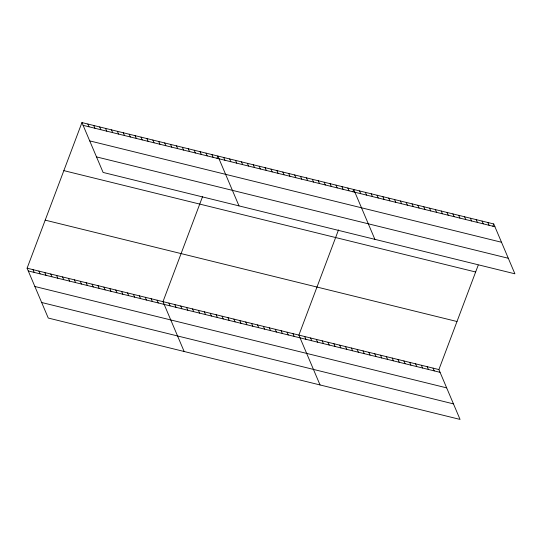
<?xml version="1.0" encoding="UTF-8"?>
<svg xmlns="http://www.w3.org/2000/svg" width="542" height="542" viewBox="0 0 542 542"><rect width="100%" height="100%" fill="white"/><g stroke="black" fill="none" stroke-linecap="round" stroke-linejoin="round"><path stroke-width="0.81" d="M478.227 265.14L438.898 369.563L460.056 419.42L48.258 318.046L27.1 268.195L81.944 122.58L493.742 223.954L514.9 273.805L103.102 172.437L81.944 122.58M202.613 196.461L162.993 301.643L184.151 351.501M216.976 158.325L217.837 156.035L238.995 205.885M338.499 229.91L298.886 335.098L320.044 384.949M352.869 191.773L353.73 189.49L374.888 239.34M492.874 226.244L493.742 223.954M83.116 125.344L494.914 226.719M89.715 140.886L501.506 242.254M96.51 156.895L508.301 258.27M63.848 170.635L475.639 272.003M45.196 220.14L456.994 321.514M27.1 268.195L438.898 369.563M28.272 270.953L440.07 372.327M34.871 286.494L446.662 387.869M41.666 302.504L453.458 403.878M487.902 222.518L489.08 225.282M482.068 221.082L483.24 223.846M476.235 219.645L477.407 222.41M470.402 218.209L471.574 220.973M464.569 216.773L465.741 219.537M458.735 215.337L459.907 218.101M452.902 213.9L454.074 216.665M447.069 212.464L448.241 215.228M441.235 211.028L442.407 213.792M435.402 209.591L436.574 212.356M429.569 208.155L430.741 210.919M423.736 206.719L424.908 209.483M417.902 205.282L419.074 208.047M412.069 203.846L413.241 206.61M406.229 202.41L407.408 205.174M400.396 200.98L401.568 203.738M394.562 199.544L395.735 202.302M388.729 198.108L389.901 200.865M382.896 196.671L384.068 199.429M377.063 195.235L378.235 197.993M371.229 193.799L372.401 196.556M365.396 192.363L366.568 195.12M359.563 190.926L360.735 193.684M433.058 368.126L434.237 370.891M427.225 366.69L428.397 369.454M347.822 188.033L348.994 190.798M421.391 365.254L422.564 368.018M341.914 186.577L343.086 189.341M415.558 363.817L416.73 366.582M336.006 185.127L337.178 187.884M409.725 362.381L410.897 365.145M330.092 183.67L331.27 186.434M403.892 360.945L405.064 363.709M324.184 182.214L325.356 184.978M398.058 359.509L399.23 362.273M318.276 180.764L319.448 183.521M392.225 358.072L393.397 360.837M312.368 179.307L313.54 182.071M386.392 356.636L387.564 359.4M306.46 177.851L307.632 180.615M380.559 355.2L381.731 357.964M300.553 176.401L301.725 179.158M374.725 353.77L375.897 356.528M294.645 174.944L295.817 177.708M368.892 352.334L370.064 355.091M288.737 173.487L289.909 176.252M363.059 350.898L364.231 353.655M282.829 172.038L284.001 174.795M357.225 349.461L358.397 352.219M276.921 170.581L278.093 173.345M351.385 348.025L352.564 350.782M271.014 169.124L272.186 171.889M345.552 346.589L346.724 349.346M265.106 167.674L266.278 170.432M339.719 345.152L340.891 347.91M259.191 166.218L260.37 168.982M333.886 343.716L335.058 346.474M253.283 164.761L254.455 167.525M328.052 342.28L329.224 345.037M247.376 163.305L248.548 166.069M322.219 340.843L323.391 343.608M241.468 161.855L242.64 164.619M316.386 339.407L317.558 342.171M235.56 160.398L236.732 163.162M310.552 337.971L311.725 340.735M229.652 158.941L230.824 161.706M304.719 336.535L305.891 339.299M223.744 157.492L224.916 160.249M292.978 333.642L294.15 336.406M211.929 154.578L213.101 157.343M287.07 332.192L288.242 334.949M206.021 153.129L207.193 155.886M281.163 330.735L282.335 333.499M200.113 151.672L201.285 154.436M275.255 329.279L276.427 332.043M194.205 150.215L195.377 152.98M269.34 327.829L270.512 330.586M188.291 148.765L189.47 151.523M263.432 326.372L264.604 329.136M182.383 147.309L183.555 150.073M257.525 324.915L258.697 327.68M176.475 145.852L177.647 148.616M251.617 323.459L252.789 326.223M170.567 144.402L171.739 147.16M245.709 322.009L246.881 324.766M164.66 142.946L165.832 145.71M239.801 320.552L240.973 323.317M158.752 141.489L159.924 144.253M233.893 319.096L235.065 321.86M152.844 140.039L154.016 142.797M227.986 317.646L229.158 320.403M146.936 138.583L148.108 141.347M222.078 316.189L223.25 318.953M141.028 137.126L142.2 139.89M216.17 314.733L217.342 317.497M135.121 135.676L136.293 138.434M210.262 313.283L211.434 316.04M129.213 134.22L130.385 136.984M204.354 311.826L205.526 314.59M123.305 132.763L124.477 135.527M198.44 310.37L199.612 313.134M117.39 131.313L118.569 134.07M192.532 308.92L193.704 311.677M111.483 129.856L112.655 132.621M186.624 307.463L187.796 310.227M105.575 128.4L106.747 131.164M180.716 306.006L181.888 308.771M99.667 126.943L100.839 129.707M174.809 304.557L175.981 307.314M93.759 125.493L94.931 128.258M168.901 303.1L170.073 305.864M87.851 124.037L89.023 126.801M157.085 300.193L158.257 302.951M151.177 298.737L152.349 301.501M145.27 297.28L146.442 300.044M139.362 295.83L140.534 298.588M133.454 294.374L134.626 297.138M127.539 292.917L128.711 295.681M121.632 291.46L122.804 294.225M115.724 290.011L116.896 292.775M109.816 288.554L110.988 291.318M103.908 287.097L105.08 289.862M98 285.648L99.172 288.405M92.093 284.191L93.265 286.955M86.185 282.734L87.357 285.498M80.277 281.284L81.449 284.042M74.369 279.828L75.541 282.592M68.461 278.371L69.633 281.135M62.554 276.921L63.726 279.679M56.639 275.465L57.811 278.229M50.731 274.008L51.903 276.772M44.823 272.558L45.995 275.316M38.916 271.102L40.088 273.866M33.008 269.645L34.18 272.409"/></g></svg>
